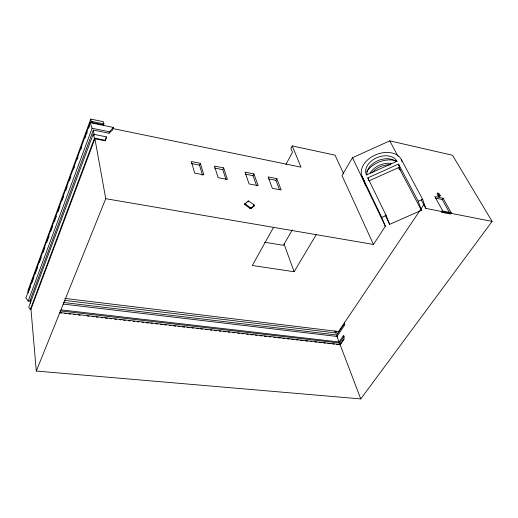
<?xml version="1.0" encoding="UTF-8"?>
<svg xmlns="http://www.w3.org/2000/svg" width="518" height="518" viewBox="0 0 518 518"><rect width="100%" height="100%" fill="white"/><g stroke="black" fill="none" stroke-linecap="round" stroke-linejoin="round"><path stroke-width="0.78" d="M492.1 221.4L425.802 208.391L422.636 199.3L401.236 159.343A21.387 14.815 -21.7 0 0 375.129 155.057A21.387 14.815 -21.7 0 0 362.263 176.845L381.734 217.418L385.327 226.262L373.484 244.444L341.971 175.55L352.473 157.712L389.763 140.857L452.512 155.258L492.1 221.4L360.768 398.918L36.292 371.056L105.743 198.698L94.911 138.766L105.283 140.818L106.481 136.881L93.175 134.214L28.723 307.284L30.297 309.544L94.496 138.164L93.175 134.214M105.283 140.818L106.481 136.881M92.333 121.575L91.977 122.533L103.535 124.909L103.898 123.957L103.458 121.717L90.76 119.082L27.991 290.533L28.192 292.89M90.19 122.669L25.9 298.005L28.205 301.068L29.779 301.256L93.344 130.07L109 133.236L112.289 130.296L113.39 127.441L90.19 122.669L92.107 128.263L28.205 301.068M28.471 292.126L30.42 286.817M31.533 283.78L34.046 276.949M35.159 273.912L37.665 267.081M39.336 262.522L41.291 257.213M42.962 252.654L44.911 247.345M46.581 242.787L49.087 235.955M50.764 231.404L52.713 226.088M54.384 221.536L56.332 216.22M58.003 211.661L59.958 206.352M62.186 200.278L63.578 196.484M65.805 190.41L67.198 186.616M69.431 180.542L70.824 176.748M73.608 169.153L74.443 166.88M77.227 159.285L78.069 157.006M80.853 149.417L81.689 147.138M85.03 138.034L85.865 135.755M86.428 134.233L87.264 131.96M88.656 128.16L89.491 125.887M90.605 122.85L91.162 121.329L90.76 119.082M36.292 371.056L30.963 309.24L95.092 138.28M109 133.236L109.551 131.805L113.39 127.441M202.493 175.136L199.514 165.119L200.362 163.312L191.343 161.538L194.684 173.122L203.814 174.864L200.362 163.312M226.029 179.662L222.805 169.671L223.672 167.89L214.465 166.084L218.091 177.635L227.408 179.416L223.672 167.89M256.688 185.943L253.037 175.654L253.937 173.912L245.008 172.157L249.1 183.942L258.132 185.664L253.937 173.912M244.761 203.975L248.251 201.003A0.783 0.427 27.8 0 1 248.899 201.126L253.982 204.83A1.12 0.615 28 0 1 254.254 205.627L250.997 208.618A0.829 0.46 27.9 0 1 250.013 208.443L245.001 204.688A0.932 0.512 27.7 0 1 244.761 203.975L246.011 203.069M245.001 204.688L245.37 203.982A0.932 0.512 27.7 0 1 245.131 203.27M248.251 201.003L247.882 201.709A0.783 0.427 27.8 0 1 248.413 201.774M250.013 208.443L250.388 207.737A0.829 0.46 27.9 0 0 251.372 207.912L254.254 205.627M250.997 208.618L251.372 207.912M253.613 205.536L253.982 204.83M343.706 173.938L335.055 155.154L292.217 145.934L290.883 148.42L292.469 152.273L285.955 164.381M279.416 189.569L275.913 180.342L276.839 178.626L268.11 176.91L272.345 188.293L281.164 189.976L276.839 178.626M273.517 227.376L252.311 265.481L294.114 271.73L316.466 234.278M292.262 229.908L283.43 245.299L264.568 242.236M336.525 331.585L335.625 332.925L334.822 330.827M419.813 210.69L338.584 331.546L64.821 298.426M420.713 209.35L423.873 204.649M337.328 336.862L336.739 334.997L344.71 323.141M61.228 309.906L339.07 341.971L336.965 336.447L344.645 325.045L344.379 322.254M437.755 193.117L437.037 194.185L438.319 196.497L439.529 196.743L440.255 195.674L438.966 193.369L437.755 193.117L439.044 195.428L440.255 195.674M338.461 342.871L343.557 335.36L344.127 338.507L339.834 344.807M438.319 196.497L439.044 195.428M344.094 339.18L340.222 344.852L339.627 343L344.308 336.124M449.52 212.626L442.204 199.495L443.078 198.219L434.816 196.536L442.832 211.085L451.184 212.723L450.291 214.005L441.938 212.374L441.181 210.988M441.938 212.374L442.832 211.085M398.523 164.076L399.631 167.126L369.043 180.834L367.838 177.849L398.523 164.076L418.214 201.262L421.425 210.321L389.665 224.346L385.107 214.951M381.734 217.418L386.117 215.475L367.838 177.849M418.214 201.262L422.636 199.3M30.432 309.181L30.963 309.24M59.861 312.542L340.035 344.509L360.768 398.918M60.043 312.93L61.655 313.118M64.867 313.481L66.479 313.662M68.888 313.94L70.493 314.122M73.711 314.491L75.317 314.672M78.535 315.041L80.141 315.222M87.38 316.045L88.986 316.233M92.204 316.595L93.81 316.776M96.225 317.055L97.831 317.236M101.049 317.605L102.655 317.787M105.07 318.058L107.479 318.337M109.894 318.609L111.499 318.797M114.718 319.159L116.323 319.341M119.541 319.71L121.147 319.891M123.562 320.169L125.168 320.351M128.386 320.72L129.992 320.901M133.21 321.27L134.816 321.451M137.225 321.723L138.837 321.911M142.049 322.274L143.661 322.455M146.07 322.733L148.485 323.005M150.893 323.284L152.506 323.465M155.717 323.834L157.33 324.015M160.541 324.385L162.153 324.566M164.562 324.838L166.168 325.026M169.386 325.388L170.992 325.569M173.407 325.848L175.816 326.12M178.231 326.398L179.837 326.58M182.252 326.858L184.661 327.13M187.076 327.402L189.484 327.68M191.9 327.952L193.505 328.14M196.723 328.503L198.329 328.684M200.744 328.962L202.35 329.144M205.568 329.513L207.174 329.694M210.392 330.063L211.998 330.244M214.413 330.516L216.019 330.704M219.237 331.067L220.843 331.255M223.252 331.526L225.667 331.798M228.075 332.077L229.688 332.258M232.899 332.627L234.512 332.809M237.723 333.178L239.335 333.359M241.744 333.631L243.356 333.819M246.568 334.181L248.18 334.369M250.589 334.641L253.004 334.913M255.413 335.191L257.025 335.373M259.434 335.651L261.849 335.923M264.258 336.195L266.673 336.473M269.082 336.745L270.687 336.933M273.905 337.296L275.511 337.483M277.926 337.755L280.335 338.027M282.75 338.306L284.356 338.487M287.574 338.856L289.18 339.037M291.595 339.309L294.004 339.588M296.419 339.86L298.025 340.048M300.44 340.32L302.849 340.598M305.264 340.87L307.673 341.142M310.088 341.42L311.694 341.602M314.912 341.971L316.517 342.152M318.926 342.424L321.341 342.702M323.756 342.974L325.362 343.162M327.771 343.434L330.186 343.712M332.595 343.984L334.207 344.166M336.616 344.444L339.031 344.716M60.017 310.878L339.627 343M63.584 302.493L336.739 334.997M63.105 304.066L336.965 336.447M64.349 300.362L337.943 333.204M105.743 198.698L373.484 244.444M191.259 163.507L199.514 165.119M214.368 168.02L222.805 169.671M245.603 174.203L253.037 175.654M268.784 178.943L275.913 180.342M94.496 138.164L105.465 140.339M92.107 128.263L109.551 131.805M435.45 198.122L442.204 199.495M112.6 128.529L301.003 167.152L292.217 145.934M91.162 121.329L103.898 123.957M245.37 203.982L250.388 207.737M443.078 198.219L451.184 212.723M389.763 140.857L398.07 156.417M421.238 199.831L425.802 208.391M398.504 164.996L399.631 167.126M399.197 167.243L400.317 170.312L421.425 210.321M352.473 157.712L385.327 226.262M362.263 176.845L365.896 185.722A21.167 14.808 -21.5 0 1 365.138 183.534M386.117 215.475L389.665 224.346M284.078 244.017L294.114 271.73M401.236 159.343L402.026 161.564M93.344 130.07L94.282 135.276M30.18 300.175L30.445 303.276M366.815 174.935A16.725 11.623 -21.6 0 1 377.635 160.768A16.725 11.623 -21.6 0 1 396.16 161.758M365.261 184.162A21.206 14.808 -21.5 0 1 364.264 180.432M366.763 171.672A21.206 14.808 -21.5 0 1 396.451 160.943M372.131 172.727A16.608 11.623 -21.5 0 1 390.546 164.866M398.394 167.877A16.608 11.623 -21.5 0 1 400.317 170.312M370.234 173.012A16.641 11.623 -21.5 0 1 391.498 163.461M398.892 167.431A16.641 11.623 -21.5 0 1 399.734 168.719M363.442 179.733A21.316 14.815 -21.6 0 1 362.535 176.774M253.904 205.957A1.12 0.615 28 0 1 253.885 206.326M250.608 208.074C249.987 209 251.735 208.087 250.608 208.074M397.021 161.24L366.44 174.974A16.783 11.629 -21.7 0 1 376.521 157.841A16.783 11.629 -21.7 0 1 397.021 161.24"/></g></svg>
